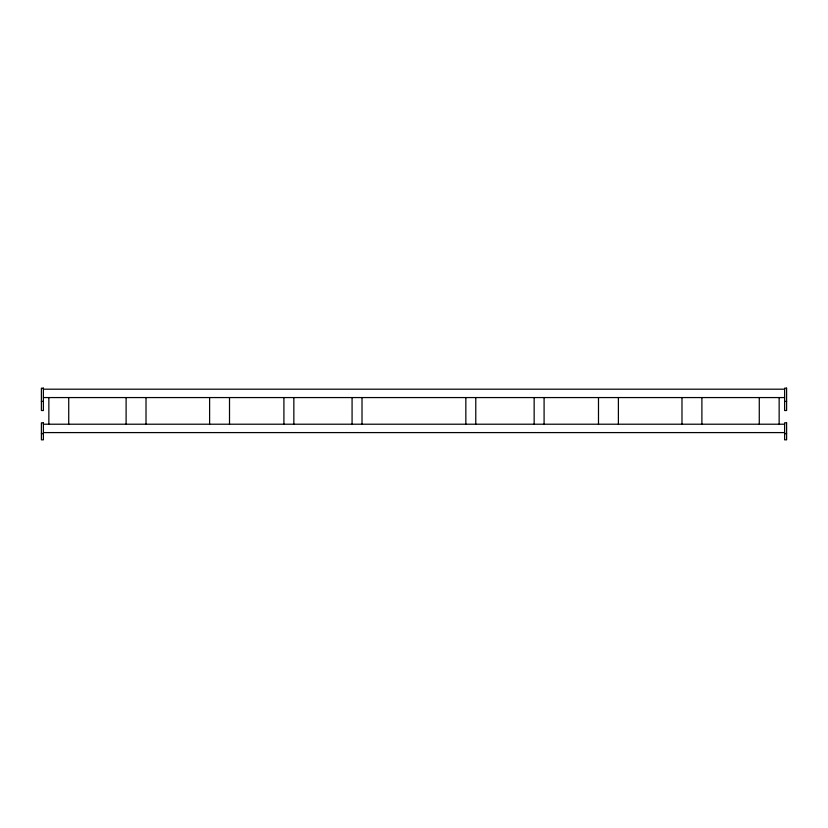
<?xml version="1.0" encoding="UTF-8"?>
<svg xmlns="http://www.w3.org/2000/svg" width="828" height="828" viewBox="0 0 828 828"><rect width="100%" height="100%" fill="white"/><g stroke="black" fill="none" stroke-linecap="round" stroke-linejoin="round"><path stroke-width="1.24" d="M43.387 389.191L784.613 389.191M43.387 397.564L784.613 397.564M41.4 401.394L43.387 401.394M784.613 401.394L786.6 401.394M43.387 424.215L784.613 424.215M43.387 432.589L784.613 432.589M41.4 433.686L43.387 433.686M784.613 433.686L786.6 433.686M779.148 397.564L779.148 424.215M759.276 397.564L759.276 424.215M701.896 397.564L701.896 424.215M681.982 397.564L681.982 424.215M618.392 397.564L618.392 424.215M598.489 397.564L598.489 424.215M544.089 397.564L544.089 424.215M534.153 397.564L534.153 424.215M475.779 397.564L475.779 424.215M465.843 397.564L465.843 424.215M362.012 397.564L362.012 424.215M352.076 397.564L352.076 424.215M293.847 397.564L293.847 424.215M283.911 397.564L283.911 424.215M229.511 397.564L229.511 424.215M209.608 397.564L209.608 424.215M146.018 397.564L146.018 424.215M126.104 397.564L126.104 424.215M68.724 397.564L68.724 424.215M48.852 397.564L48.852 424.215M43.387 388.166L41.4 388.166L41.4 410.522L43.387 410.522L43.387 388.166M786.6 388.166L784.613 388.166L784.613 410.522L786.6 410.522L786.6 388.166M43.387 422.818L41.4 422.818L41.4 439.834L43.387 439.834L43.387 422.818M786.6 422.818L784.613 422.818L784.613 439.834L786.6 439.834L786.6 422.818"/></g></svg>
